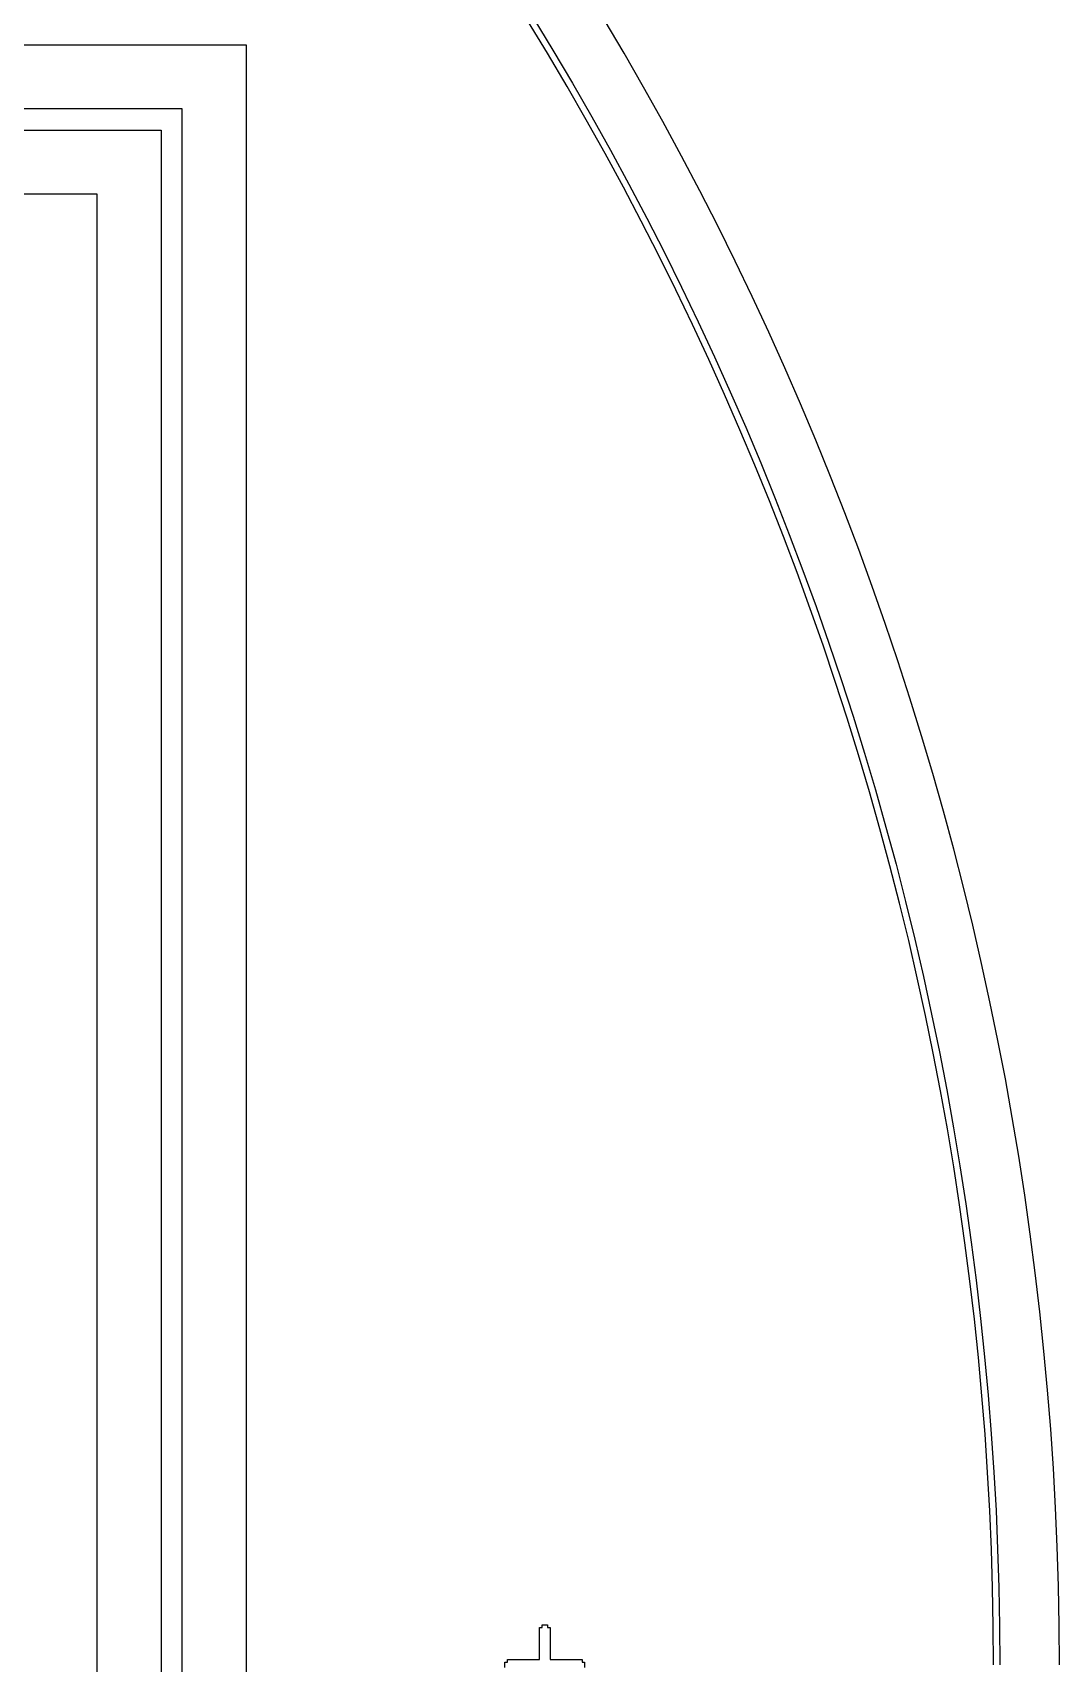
# Model space of a CAD drawing. Extents: x -25 to 122, y -49 to 104.
# Drawn here: x 97.81 to 122.36, y 27.54 to 66.53 of the extents above; entities that cross this region are included whole.
import ezdxf

# ---------------------------------------------------------------- set-up
doc = ezdxf.new("R2010")
doc.units = 0

msp = doc.modelspace()

# ---------------------------------------------------------------- linework, layer by layer
for p, q in [((110.12, 66.0321), (109.643, 66.8179)), ((109.77, 66.8965), (110.249, 66.1092)), ((111.949, 66.0337), (111.471, 66.8418)), ((-11.209, 66.235), (102.919, 66.235)), ((102.919, 66.235), (102.919, -11.209)), ((110.588, 65.2406), (110.12, 66.0321)), ((110.249, 66.1092), (110.718, 65.3161)), ((112.417, 65.2197), (111.949, 66.0337)), ((111.046, 64.4434), (110.588, 65.2406)), ((110.718, 65.3161), (111.177, 64.5173)), ((112.874, 64.4), (112.417, 65.2197)), ((101.39, 64.7065), (-9.6805, 64.7065)), ((101.39, -9.6805), (101.39, 64.7065)), ((111.495, 63.6406), (111.046, 64.4434)), ((111.177, 64.5173), (111.626, 63.7129)), ((113.322, 63.5748), (112.874, 64.4)), ((-9.17099, 64.197), (100.881, 64.197)), ((100.881, 64.197), (100.881, -9.17099)), ((111.933, 62.8324), (111.495, 63.6406)), ((111.626, 63.7129), (112.065, 62.9031)), ((113.759, 62.7442), (113.322, 63.5748)), ((112.361, 62.0188), (111.933, 62.8324)), ((112.065, 62.9031), (112.495, 62.0879)), ((99.3525, 62.6685), (-7.64249, 62.6685)), ((99.3525, -7.64249), (99.3525, 62.6685)), ((114.187, 61.9082), (113.759, 62.7442)), ((112.78, 61.2001), (112.361, 62.0188)), ((112.495, 62.0879), (112.914, 61.2675)), ((114.604, 61.0671), (114.187, 61.9082)), ((112.914, 61.2675), (113.323, 60.4421)), ((113.188, 60.3763), (112.78, 61.2001)), ((115.01, 60.2209), (114.604, 61.0671)), ((113.323, 60.4421), (113.722, 59.6117)), ((113.586, 59.5475), (113.188, 60.3763)), ((115.406, 59.3698), (115.01, 60.2209)), ((113.974, 58.714), (113.586, 59.5475)), ((113.722, 59.6117), (114.111, 58.7764)), ((115.792, 58.5139), (115.406, 59.3698)), ((114.352, 57.8757), (113.974, 58.714)), ((114.111, 58.7764), (114.489, 57.9365)), ((116.167, 57.6534), (115.792, 58.5139)), ((114.72, 57.0328), (114.352, 57.8757)), ((114.489, 57.9365), (114.857, 57.0919)), ((116.532, 56.7883), (116.167, 57.6534)), ((115.077, 56.1855), (114.72, 57.0328)), ((114.857, 57.0919), (115.215, 56.2429)), ((116.886, 55.9187), (116.532, 56.7883)), ((115.423, 55.3339), (115.077, 56.1855)), ((115.215, 56.2429), (115.563, 55.3896)), ((117.229, 55.045), (116.886, 55.9187)), ((115.563, 55.3896), (115.899, 54.5321)), ((115.759, 54.4781), (115.423, 55.3339)), ((117.561, 54.167), (117.229, 55.045)), ((116.085, 53.6183), (115.759, 54.4781)), ((115.899, 54.5321), (116.226, 53.6705)), ((117.883, 53.285), (117.561, 54.167)), ((116.4, 52.7545), (116.085, 53.6183)), ((116.226, 53.6705), (116.541, 52.805)), ((118.194, 52.3992), (117.883, 53.285)), ((116.705, 51.8869), (116.4, 52.7545)), ((116.541, 52.805), (116.846, 51.9357)), ((118.494, 51.5096), (118.194, 52.3992)), ((116.998, 51.0156), (116.705, 51.8869)), ((116.846, 51.9357), (117.141, 51.0626)), ((118.783, 50.6164), (118.494, 51.5096)), ((117.281, 50.1408), (116.998, 51.0156)), ((117.141, 51.0626), (117.424, 50.1861)), ((119.061, 49.7198), (118.783, 50.6164)), ((117.554, 49.2626), (117.281, 50.1408)), ((117.424, 50.1861), (117.697, 49.3061)), ((119.328, 48.8197), (119.061, 49.7198)), ((117.815, 48.3811), (117.554, 49.2626)), ((117.697, 49.3061), (117.959, 48.4229)), ((119.584, 47.9165), (119.328, 48.8197)), ((118.066, 47.4964), (117.815, 48.3811)), ((117.959, 48.4229), (118.21, 47.5364)), ((119.829, 47.0102), (119.584, 47.9165)), ((118.306, 46.6088), (118.066, 47.4964)), ((118.21, 47.5364), (118.451, 46.647)), ((120.062, 46.101), (119.829, 47.0102)), ((118.535, 45.7183), (118.306, 46.6088)), ((118.451, 46.647), (118.68, 45.7547)), ((120.285, 45.1889), (120.062, 46.101)), ((118.753, 44.825), (118.535, 45.7183)), ((118.68, 45.7547), (118.898, 44.8597)), ((118.898, 44.8597), (119.106, 43.962)), ((120.496, 44.2742), (120.285, 45.1889)), ((118.959, 43.9291), (118.753, 44.825)), ((120.696, 43.357), (120.496, 44.2742)), ((119.155, 43.0308), (118.959, 43.9291)), ((119.106, 43.962), (119.302, 43.0619)), ((120.885, 42.4374), (120.696, 43.357)), ((119.34, 42.1301), (119.155, 43.0308)), ((119.302, 43.0619), (119.487, 42.1594)), ((119.514, 41.2272), (119.34, 42.1301)), ((119.487, 42.1594), (119.662, 41.2547)), ((121.063, 41.5155), (120.885, 42.4374)), ((121.229, 40.5916), (121.063, 41.5155)), ((119.677, 40.3223), (119.514, 41.2272)), ((119.662, 41.2547), (119.825, 40.3479)), ((121.384, 39.6656), (121.229, 40.5916)), ((119.829, 39.4154), (119.677, 40.3223)), ((119.825, 40.3479), (119.977, 39.4393)), ((119.969, 38.5068), (119.829, 39.4154)), ((119.977, 39.4393), (120.117, 38.5288)), ((121.527, 38.7379), (121.384, 39.6656)), ((121.659, 37.8084), (121.527, 38.7379)), ((120.098, 37.5964), (119.969, 38.5068)), ((120.117, 38.5288), (120.247, 37.6166)), ((120.217, 36.6846), (120.098, 37.5964)), ((120.247, 37.6166), (120.365, 36.703)), ((121.78, 36.8774), (121.659, 37.8084)), ((120.323, 35.7714), (120.217, 36.6846)), ((120.365, 36.703), (120.473, 35.7879)), ((121.889, 35.945), (121.78, 36.8774)), ((121.987, 35.0113), (121.889, 35.945)), ((120.419, 34.8569), (120.323, 35.7714)), ((120.473, 35.7879), (120.568, 34.8716)), ((120.504, 33.9413), (120.419, 34.8569)), ((120.568, 34.8716), (120.653, 33.9542)), ((122.073, 34.0765), (121.987, 35.0113)), ((120.577, 33.0248), (120.504, 33.9413)), ((120.653, 33.9542), (120.727, 33.0358)), ((122.148, 33.1407), (122.073, 34.0765)), ((122.211, 32.204), (122.148, 33.1407)), ((120.639, 32.1074), (120.577, 33.0248)), ((120.727, 33.0358), (120.789, 32.1166)), ((120.69, 31.1894), (120.639, 32.1074)), ((120.789, 32.1166), (120.84, 31.1967)), ((122.263, 31.2666), (122.211, 32.204)), ((120.729, 30.2708), (120.69, 31.1894)), ((120.84, 31.1967), (120.879, 30.2763)), ((122.303, 30.3287), (122.263, 31.2666)), ((120.757, 29.3517), (120.729, 30.2708)), ((120.879, 30.2763), (120.907, 29.3554)), ((122.332, 29.3904), (122.303, 30.3287)), ((120.774, 28.4324), (120.757, 29.3517)), ((120.907, 29.3554), (120.924, 28.4343)), ((122.349, 28.4518), (122.332, 29.3904)), ((109.988, 28.4046), (109.988, 28.4683)), ((109.988, 28.4683), (110.116, 28.4683)), ((110.116, 28.4683), (110.116, 28.4046)), ((109.925, 27.6404), (109.925, 28.4046)), ((109.925, 28.4046), (109.988, 28.4046)), ((110.116, 28.4046), (110.179, 28.4046)), ((110.179, 28.4046), (110.179, 27.6404)), ((120.78, 27.513), (120.774, 28.4324)), ((120.924, 28.4343), (120.93, 27.513)), ((122.355, 27.513), (122.349, 28.4518)), ((109.097, 27.4493), (109.097, 27.5767)), ((109.097, 27.5767), (109.16, 27.5767)), ((109.16, 27.5767), (109.16, 27.6404)), ((109.16, 27.6404), (109.925, 27.6404)), ((110.179, 27.6404), (110.944, 27.6404)), ((110.944, 27.6404), (110.944, 27.5767)), ((110.944, 27.5767), (111.007, 27.5767)), ((111.007, 27.5767), (111.007, 27.4493))]:
    msp.add_line(p, q)

doc.saveas('drawing.dxf')
